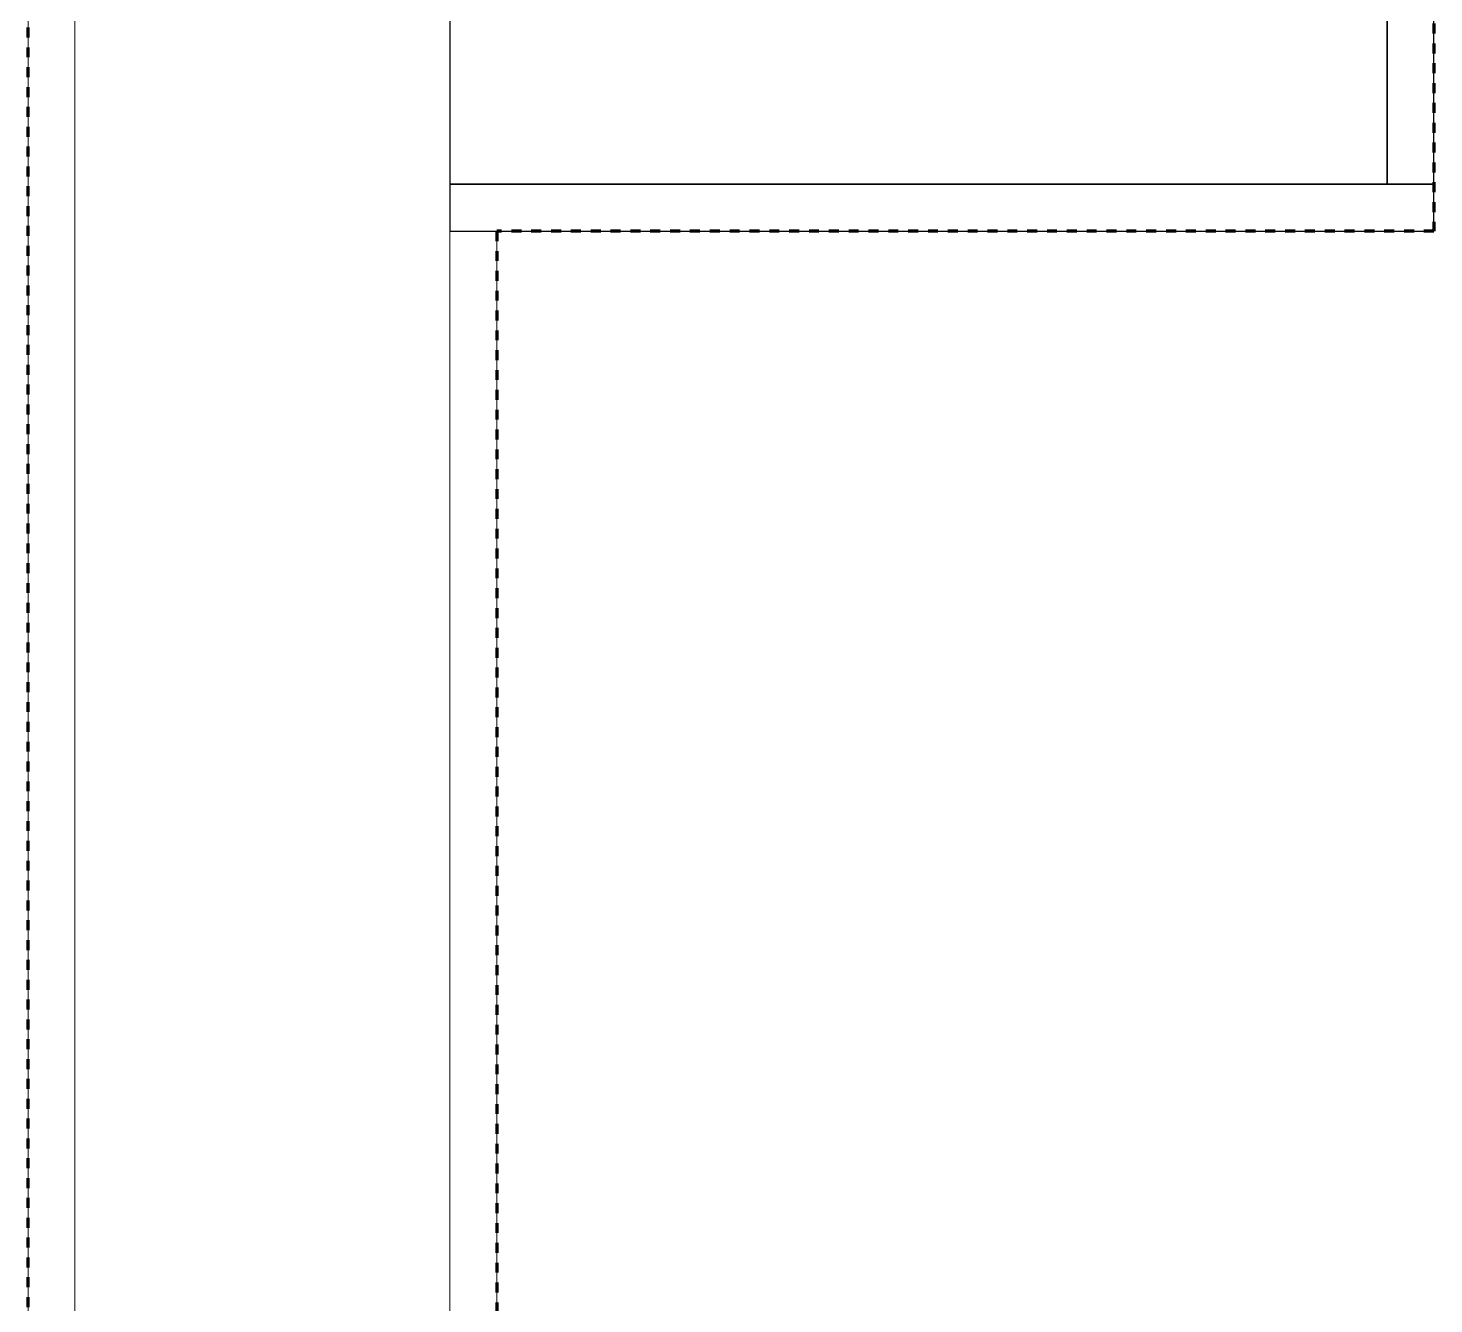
# Model space of a CAD drawing. Header units: millimetres. Extents: x -5300 to 98858, y -5196 to 93886.
# Drawn here: x 5715 to 6165, y 10891.6 to 11300 of the extents above; entities that cross this region are included whole.
import ezdxf

# ---------------------------------------------------------------- set-up
doc = ezdxf.new("R2010")
doc.units = ezdxf.units.MM
doc.linetypes.add('Штрих', pattern=[6.35, 3.175, -3.175])
doc.linetypes.add('Штрих_2_', pattern=[6.35, 3.175, -3.175])
for name, color, linetype, lineweight, true_color in [('_Разделитель помещений_', 4, 'Штрих', 70, 0x00ffff), ('Колонны', 7, 'Continuous', 18, 0x7f7f7f), ('Перекрытия', 7, 'Continuous', 18, 0x7f7f7f), ('Стены', 7, 'Continuous', 18, 0x7f7f7f), ('Стены разрез', 7, 'Continuous', 50, 0x7f7f7f)]:
    doc.layers.add(name, color=color, linetype=linetype, lineweight=lineweight, true_color=true_color)

# ---------------------------------------------------------------- blocks, each defined once
blk = doc.blocks.new('ПЕР-002 - ПЕР-002-240075-Подвал')
at = {"layer": 'Перекрытия', "color": 254, "true_color": 0xd4d4d4}
for p, q in [((5730, 10870), (5730, 13370)), ((5730, 13370), (5730, 10870)), ((6150, 11750), (6150, 11250)), ((6150, 11250), (6150, 11750)), ((6150, 11250), (5850, 11250)), ((5850, 11250), (5850, 10870)), ((5850, 10870), (5850, 11250)), ((5850, 11250), (6150, 11250)), ((5850, 11250), (5850, 11250)), ((6150, 11250), (6150, 11250))]:
    blk.add_line(p, q, dxfattribs=at)
blk = doc.blocks.new('СТ_ВОКОЛ-005 22347 - СТ_ВОКОЛ-005 2-240636-Подвал')
at = {"layer": 'Стены', "color": 254, "true_color": 0xd4d4d4}
blk.add_line((5850, 11250), (6150, 11250), dxfattribs=at)
blk = doc.blocks.new('СТ_ВОКОЛ-005 22347 - СТ_ВОКОЛ-005 22347-240633-Подвал')
at = {"layer": 'Стены', "color": 254, "true_color": 0xd4d4d4}
for p, q in [((5850, 11250), (5850, 11250)), ((6165, 11250), (6165, 11250)), ((5850, 11235), (5850, 11235)), ((6165, 11235), (6165, 11235))]:
    blk.add_line(p, q, dxfattribs=at)
at = {"layer": 'Стены разрез', "color": 254, "lineweight": 25, "true_color": 0xd4d4d4}
for p, q in [((6165, 11250), (5850, 11250)), ((5850, 11250), (5850, 11235)), ((6165, 11235), (6165, 11250)), ((5850, 11235), (6165, 11235))]:
    blk.add_line(p, q, dxfattribs=at)
blk.add_blockref('СТ_ВОКОЛ-005 22347 - СТ_ВОКОЛ-005 2-240636-Подвал', (0, 0))
blk = doc.blocks.new('СТ_ВОКОЛ-006 33913 - СТ_ВОКОЛ-006 2-240910-Подвал')
at = {"layer": 'Стены', "color": 254, "true_color": 0xd4d4d4}
blk.add_line((6150, 11250), (6150, 11750), dxfattribs=at)
blk = doc.blocks.new('СТ_ВОКОЛ-006 33913 - СТ_ВОКОЛ-006 33913-240907-Подвал')
at = {"layer": 'Стены', "color": 254, "true_color": 0xd4d4d4}
for p, q in [((6150, 11765), (6150, 11765)), ((6165, 11765), (6165, 11765)), ((6150, 11250), (6150, 11250)), ((6165, 11250), (6165, 11250))]:
    blk.add_line(p, q, dxfattribs=at)
at = {"layer": 'Стены разрез', "color": 254, "lineweight": 25, "true_color": 0xd4d4d4}
for p, q in [((6165, 11765), (6150, 11765)), ((6150, 11765), (6150, 11250)), ((6165, 11250), (6165, 11765)), ((6150, 11250), (6165, 11250))]:
    blk.add_line(p, q, dxfattribs=at)
blk.add_blockref('СТ_ВОКОЛ-006 33913 - СТ_ВОКОЛ-006 2-240910-Подвал', (0, 0))
blk = doc.blocks.new('СТВ_Перегородка_Кирпич 156547 - СТВ_Перегородка_Кирпич 2-246843-Подвал')
at = {"layer": 'Стены', "color": 254, "true_color": 0xd4d4d4}
blk.add_line((5850, 0), (5850, 13370), dxfattribs=at)
blk = doc.blocks.new('СТВ_Перегородка_Кирпич 156547 - СТВ_Перегородка_Кирпич-246836-Подвал')
at = {"layer": 'Стены', "color": 254, "true_color": 0xd4d4d4}
for p, q in [((5730, 10870), (5730, 13490)), ((5730, 13490), (5730, 150)), ((5730, 13490), (5730, 10870)), ((5850, 13490), (5850, 150)), ((5850, 13490), (5850, 10870)), ((5850, 13490), (5850, 10870)), ((5715, 10870), (5715, 13350)), ((5715, 13350), (5715, 6710)), ((5715, 13350), (5715, 10870)), ((5730, 13350), (5730, 6710)), ((5730, 13350), (5730, 10870)), ((5730, 13350), (5730, 10870)), ((5850, 10870), (5850, 11235)), ((5850, 11235), (5865, 11235)), ((5865, 11235), (5850, 11235)), ((5850, 11235), (5850, 11235)), ((5865, 11235), (5850, 11235)), ((5850, 11235), (5850, 6265)), ((5850, 11235), (5850, 11235)), ((5850, 11235), (5850, 10870)), ((5865, 11235), (5865, 6265)), ((5865, 11235), (5865, 11235)), ((5865, 11235), (5865, 10870)), ((5865, 11235), (5865, 10870)), ((5865, 11235), (5865, 11235))]:
    blk.add_line(p, q, dxfattribs=at)
blk = doc.blocks.new('СТВ_Перегородка_Кирпич 156547 - СТВ_Перегородка_Кирпич 156547-246840-Подвал')
for name in ['СТВ_Перегородка_Кирпич 156547 - СТВ_Перегородка_Кирпич-246836-Подвал', 'СТВ_Перегородка_Кирпич 156547 - СТВ_Перегородка_Кирпич 2-246843-Подвал']:
    blk.add_blockref(name, (0, 0))
blk = doc.blocks.new('КОЛ-002 300х500 300 x 500 9064 - КОЛ-002 300х500 300 x 500 9064-384435-Подвал')
at = {"layer": 'Колонны', "color": 254, "lineweight": 25, "true_color": 0xd4d4d4}
for p, q in [((150, 250), (-150, 250)), ((-150, 250), (-150, -250)), ((150, -250), (150, 250)), ((-150, -250), (150, -250))]:
    blk.add_line(p, q, dxfattribs=at)
at = {"layer": 'Колонны', "color": 254, "true_color": 0xd4d4d4}
for p, q in [((-150, 250), (-150, 250)), ((150, 250), (150, 250)), ((-150, -250), (-150, -250)), ((150, -250), (150, -250))]:
    blk.add_line(p, q, dxfattribs=at)

msp = doc.modelspace()

# ---------------------------------------------------------------- linework, layer by layer
at = {"layer": '_Разделитель помещений_', "color": 131, "linetype": 'Штрих_2_', "true_color": 0xaaffff}
for p, q in [((5715, 6725), (5715, 13350)), ((6165, 11765), (6165, 11235)), ((6165, 11235), (5865, 11235)), ((5865, 11235), (5865, 6265))]:
    msp.add_line(p, q, dxfattribs=at)

# ---------------------------------------------------------------- block references
at = {"layer": 'Колонны', "color": 254, "true_color": 0xd4d4d4}
msp.add_blockref('КОЛ-002 300х500 300 x 500 9064 - КОЛ-002 300х500 300 x 500 9064-384435-Подвал', (6000, 11500), dxfattribs=at)
at = {"layer": 'Перекрытия', "color": 254, "true_color": 0xd4d4d4}
msp.add_blockref('ПЕР-002 - ПЕР-002-240075-Подвал', (0, 0), dxfattribs=at)
at = {"layer": 'Стены', "color": 254, "true_color": 0xd4d4d4}
for name in ['СТВ_Перегородка_Кирпич 156547 - СТВ_Перегородка_Кирпич 156547-246840-Подвал', 'СТ_ВОКОЛ-006 33913 - СТ_ВОКОЛ-006 33913-240907-Подвал', 'СТ_ВОКОЛ-005 22347 - СТ_ВОКОЛ-005 22347-240633-Подвал']:
    msp.add_blockref(name, (0, 0), dxfattribs=at)

doc.saveas('drawing.dxf')
